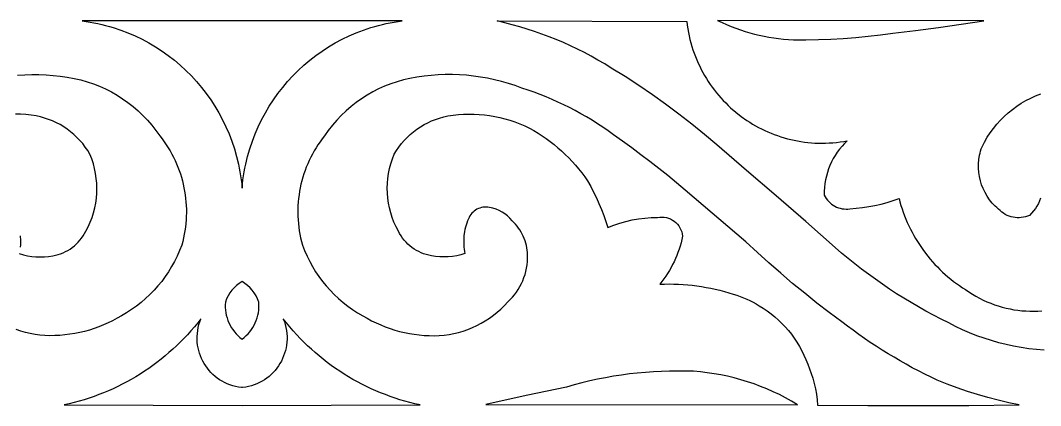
# Model space of a CAD drawing. Extents: x -204 to 222, y -183 to 183.
# Drawn here: x -99.9 to -10.6, y 149.2 to 183 of the extents above; entities that cross this region are included whole.
import ezdxf

# ---------------------------------------------------------------- set-up
doc = ezdxf.new("R2010")
doc.units = 0
doc.header["$MEASUREMENT"] = 0
doc.layers.add('LAYER_1', color=18, linetype='CONTINUOUS')

msp = doc.modelspace()

# ---------------------------------------------------------------- linework, layer by layer
at = {"layer": 'LAYER_1'}
for points in [[(-80.535, 168.31), (-80.5, 168.666), (-80.458, 169.02), (-80.408, 169.371), (-80.35, 169.719), (-80.286, 170.065), (-80.214, 170.409), (-80.049, 171.088), (-79.856, 171.755), (-79.637, 172.41), (-79.391, 173.052), (-79.119, 173.68), (-78.822, 174.294), (-78.5, 174.894), (-78.155, 175.478), (-77.786, 176.045), (-77.394, 176.596), (-76.981, 177.129), (-76.547, 177.644), (-76.091, 178.14), (-75.616, 178.616), (-75.122, 179.072), (-74.608, 179.507), (-74.077, 179.92), (-73.528, 180.311), (-72.962, 180.68), (-72.38, 181.024), (-71.783, 181.344), (-71.17, 181.639), (-70.544, 181.909), (-69.904, 182.152), (-69.251, 182.369), (-68.92, 182.466), (-68.586, 182.557), (-68.248, 182.641), (-67.909, 182.717), (-67.566, 182.787), (-67.22, 182.848), (-66.873, 182.903), (-66.522, 182.95), (-80.535, 182.95), (-94.548, 182.95), (-94.198, 182.903), (-93.85, 182.848), (-93.505, 182.787), (-93.162, 182.717), (-92.822, 182.641), (-92.485, 182.557), (-92.151, 182.466), (-91.82, 182.369), (-91.167, 182.152), (-90.527, 181.909), (-89.9, 181.639), (-89.288, 181.344), (-88.69, 181.024), (-88.108, 180.68), (-87.543, 180.311), (-86.994, 179.92), (-86.462, 179.507), (-85.949, 179.072), (-85.454, 178.616), (-84.979, 178.14), (-84.524, 177.644), (-84.089, 177.129), (-83.676, 176.596), (-83.285, 176.045), (-82.916, 175.478), (-82.571, 174.894), (-82.249, 174.294), (-81.952, 173.68), (-81.68, 173.052), (-81.434, 172.41), (-81.214, 171.755), (-81.022, 171.088), (-80.857, 170.409), (-80.785, 170.065), (-80.72, 169.719), (-80.663, 169.371), (-80.613, 169.02), (-80.57, 168.666)], [(-15.588, 182.974), (-38.898, 183.001), (-38.507, 182.814), (-38.113, 182.637), (-37.714, 182.47), (-37.312, 182.315), (-36.905, 182.17), (-36.496, 182.035), (-36.083, 181.912), (-35.668, 181.799), (-35.249, 181.698), (-34.829, 181.607), (-34.405, 181.528), (-33.98, 181.459), (-33.553, 181.402), (-33.124, 181.356), (-32.694, 181.321), (-32.262, 181.298), (-31.169, 181.294), (-30.076, 181.313), (-28.985, 181.353), (-27.894, 181.415), (-26.805, 181.5), (-25.717, 181.605), (-24.632, 181.733), (-23.549, 181.883), (-21.555, 182.125), (-19.563, 182.388), (-17.574, 182.671)], [(-73.325, 172.88), (-73.522, 172.627), (-73.71, 172.368), (-73.891, 172.104), (-74.062, 171.836), (-74.226, 171.564), (-74.38, 171.287), (-74.526, 171.007), (-74.664, 170.723), (-74.792, 170.435), (-74.912, 170.144), (-75.024, 169.849), (-75.126, 169.552), (-75.219, 169.252), (-75.304, 168.95), (-75.379, 168.645), (-75.446, 168.338), (-75.504, 168.03), (-75.552, 167.719), (-75.591, 167.408), (-75.622, 167.095), (-75.642, 166.781), (-75.654, 166.466), (-75.657, 166.151), (-75.65, 165.835), (-75.633, 165.519), (-75.608, 165.203), (-75.573, 164.887), (-75.528, 164.572), (-75.474, 164.257), (-75.41, 163.943), (-75.336, 163.631), (-75.253, 163.319), (-75.062, 162.829), (-74.85, 162.349), (-74.617, 161.881), (-74.365, 161.425), (-74.093, 160.982), (-73.802, 160.552), (-73.493, 160.137), (-73.166, 159.735), (-72.822, 159.349), (-72.461, 158.979), (-72.083, 158.624), (-71.69, 158.287), (-71.282, 157.967), (-70.858, 157.666), (-70.42, 157.383), (-69.969, 157.119), (-69.587, 156.896), (-69.198, 156.687), (-68.802, 156.494), (-68.401, 156.315), (-67.994, 156.152), (-67.581, 156.004), (-67.164, 155.871), (-66.743, 155.753), (-66.317, 155.651), (-65.888, 155.565), (-65.456, 155.494), (-65.022, 155.44), (-64.585, 155.401), (-64.146, 155.378), (-63.706, 155.372), (-63.265, 155.382), (-62.835, 155.421), (-62.41, 155.482), (-61.989, 155.563), (-61.574, 155.664), (-61.166, 155.785), (-60.764, 155.926), (-60.37, 156.086), (-59.984, 156.264), (-59.607, 156.461), (-59.239, 156.676), (-58.882, 156.909), (-58.535, 157.16), (-58.2, 157.427), (-57.878, 157.712), (-57.568, 158.013), (-57.272, 158.33), (-57.062, 158.532), (-56.865, 158.744), (-56.681, 158.965), (-56.509, 159.195), (-56.35, 159.434), (-56.205, 159.681), (-56.073, 159.935), (-55.955, 160.195), (-55.851, 160.462), (-55.761, 160.734), (-55.686, 161.011), (-55.625, 161.292), (-55.58, 161.577), (-55.55, 161.865), (-55.535, 162.156), (-55.537, 162.448), (-55.548, 162.661), (-55.569, 162.873), (-55.601, 163.082), (-55.643, 163.288), (-55.695, 163.492), (-55.757, 163.693), (-55.828, 163.89), (-55.909, 164.083), (-55.999, 164.272), (-56.099, 164.456), (-56.207, 164.635), (-56.324, 164.809), (-56.45, 164.977), (-56.585, 165.139), (-56.728, 165.295), (-56.879, 165.444), (-57.078, 165.664), (-57.294, 165.865), (-57.526, 166.046), (-57.772, 166.206), (-58.031, 166.343), (-58.3, 166.457), (-58.58, 166.548), (-58.868, 166.614), (-59.014, 166.637), (-59.159, 166.646), (-59.302, 166.643), (-59.443, 166.628), (-59.582, 166.6), (-59.717, 166.561), (-59.848, 166.51), (-59.974, 166.448), (-60.094, 166.376), (-60.208, 166.294), (-60.315, 166.202), (-60.414, 166.1), (-60.505, 165.99), (-60.587, 165.87), (-60.658, 165.743), (-60.72, 165.607), (-60.794, 165.427), (-60.861, 165.244), (-60.92, 165.059), (-60.973, 164.872), (-61.018, 164.684), (-61.055, 164.494), (-61.108, 164.111), (-61.131, 163.724), (-61.132, 163.531), (-61.125, 163.337), (-61.11, 163.143), (-61.088, 162.95), (-61.058, 162.757), (-61.02, 162.565), (-61.379, 162.46), (-61.742, 162.378), (-62.109, 162.319), (-62.478, 162.284), (-62.849, 162.272), (-63.22, 162.284), (-63.59, 162.319), (-63.959, 162.378), (-64.191, 162.423), (-64.419, 162.482), (-64.642, 162.554), (-64.859, 162.639), (-65.07, 162.737), (-65.275, 162.846), (-65.473, 162.968), (-65.663, 163.101), (-65.845, 163.245), (-66.018, 163.399), (-66.182, 163.564), (-66.337, 163.739), (-66.482, 163.924), (-66.616, 164.117), (-66.739, 164.32), (-66.851, 164.531), (-67.055, 164.923), (-67.235, 165.325), (-67.391, 165.734), (-67.523, 166.149), (-67.631, 166.571), (-67.715, 166.997), (-67.774, 167.426), (-67.809, 167.858), (-67.82, 168.291), (-67.807, 168.725), (-67.769, 169.157), (-67.706, 169.588), (-67.619, 170.016), (-67.508, 170.439), (-67.371, 170.858), (-67.21, 171.27), (-67.014, 171.594), (-66.801, 171.905), (-66.573, 172.202), (-66.331, 172.485), (-66.074, 172.754), (-65.804, 173.008), (-65.521, 173.247), (-65.226, 173.469), (-64.92, 173.676), (-64.603, 173.865), (-64.276, 174.038), (-63.939, 174.193), (-63.594, 174.329), (-63.241, 174.447), (-62.88, 174.545), (-62.513, 174.624), (-62.056, 174.692), (-61.599, 174.741), (-61.141, 174.773), (-60.683, 174.786), (-60.225, 174.781), (-59.769, 174.759), (-59.314, 174.718), (-58.861, 174.66), (-58.41, 174.585), (-57.963, 174.492), (-57.519, 174.381), (-57.079, 174.253), (-56.644, 174.107), (-56.214, 173.945), (-55.79, 173.765), (-55.372, 173.568), (-54.994, 173.353), (-54.624, 173.127), (-54.261, 172.891), (-53.905, 172.645), (-53.557, 172.388), (-53.216, 172.121), (-52.883, 171.845), (-52.559, 171.559), (-52.243, 171.263), (-51.935, 170.958), (-51.636, 170.645), (-51.347, 170.322), (-51.066, 169.991), (-50.795, 169.651), (-50.533, 169.303), (-50.281, 168.946), (-50.012, 168.456), (-49.756, 167.96), (-49.514, 167.456), (-49.286, 166.946), (-49.071, 166.429), (-48.872, 165.907), (-48.686, 165.379), (-48.515, 164.845), (-47.995, 165.055), (-47.466, 165.237), (-46.929, 165.391), (-46.385, 165.516), (-45.835, 165.613), (-45.281, 165.68), (-44.724, 165.718), (-44.164, 165.727), (-43.963, 165.759), (-43.765, 165.768), (-43.57, 165.756), (-43.381, 165.723), (-43.197, 165.67), (-43.021, 165.599), (-42.854, 165.511), (-42.697, 165.405), (-42.552, 165.284), (-42.419, 165.149), (-42.3, 165), (-42.197, 164.838), (-42.11, 164.664), (-42.042, 164.479), (-41.992, 164.285), (-41.964, 164.082), (-42.027, 163.794), (-42.1, 163.508), (-42.18, 163.225), (-42.27, 162.945), (-42.367, 162.669), (-42.473, 162.396), (-42.587, 162.126), (-42.709, 161.86), (-42.84, 161.598), (-42.978, 161.34), (-43.124, 161.086), (-43.278, 160.837), (-43.439, 160.592), (-43.608, 160.353), (-43.785, 160.118), (-43.968, 159.889), (-43.559, 159.901), (-43.15, 159.905), (-42.741, 159.899), (-42.333, 159.885), (-41.925, 159.861), (-41.518, 159.829), (-41.112, 159.787), (-40.707, 159.737), (-40.303, 159.678), (-39.901, 159.61), (-39.499, 159.534), (-39.1, 159.448), (-38.702, 159.354), (-38.306, 159.251), (-37.912, 159.139), (-37.521, 159.019), (-37.222, 158.922), (-36.928, 158.816), (-36.638, 158.701), (-36.352, 158.578), (-36.071, 158.446), (-35.795, 158.305), (-35.523, 158.156), (-35.256, 157.998), (-34.895, 157.777), (-34.545, 157.541), (-34.207, 157.29), (-33.879, 157.024), (-33.564, 156.745), (-33.261, 156.452), (-32.97, 156.145), (-32.693, 155.827), (-32.43, 155.495), (-32.181, 155.152), (-31.946, 154.798), (-31.727, 154.433), (-31.523, 154.057), (-31.334, 153.671), (-31.162, 153.275), (-31.007, 152.87), (-30.842, 152.482), (-30.691, 152.07), (-30.556, 151.638), (-30.437, 151.189), (-30.335, 150.725), (-30.252, 150.25), (-30.188, 149.767), (-30.144, 149.278), (-25.732, 149.251), (-21.319, 149.248), (-16.906, 149.267), (-12.494, 149.309), (-13.41, 149.502), (-14.322, 149.718), (-15.228, 149.955), (-16.127, 150.213), (-17.021, 150.494), (-17.908, 150.796), (-18.787, 151.119), (-19.659, 151.464), (-20.212, 151.73), (-20.762, 152.003), (-21.307, 152.284), (-21.849, 152.572), (-22.387, 152.867), (-22.92, 153.17), (-23.45, 153.479), (-23.975, 153.796), (-24.496, 154.12), (-25.013, 154.451), (-25.525, 154.788), (-26.033, 155.133), (-26.537, 155.485), (-27.036, 155.844), (-27.53, 156.209), (-28.019, 156.581), (-29.116, 157.4), (-30.2, 158.235), (-31.271, 159.087), (-32.328, 159.957), (-33.372, 160.843), (-34.402, 161.745), (-35.418, 162.664), (-36.419, 163.6), (-41.736, 168.137), (-42.499, 168.772), (-43.269, 169.398), (-44.045, 170.016), (-44.827, 170.626), (-45.616, 171.227), (-46.41, 171.82), (-47.211, 172.405), (-48.018, 172.982), (-48.478, 173.313), (-48.944, 173.635), (-49.416, 173.947), (-49.894, 174.249), (-50.378, 174.541), (-50.868, 174.823), (-51.363, 175.095), (-51.863, 175.356), (-52.368, 175.608), (-52.879, 175.849), (-53.394, 176.079), (-53.914, 176.299), (-54.438, 176.508), (-54.967, 176.707), (-55.5, 176.895), (-56.036, 177.072), (-56.626, 177.288), (-57.22, 177.481), (-57.821, 177.654), (-58.425, 177.805), (-59.034, 177.934), (-59.647, 178.041), (-60.262, 178.127), (-60.88, 178.191), (-61.5, 178.233), (-62.121, 178.254), (-62.742, 178.252), (-63.364, 178.229), (-63.985, 178.183), (-64.606, 178.116), (-65.224, 178.026), (-65.841, 177.915), (-66.408, 177.784), (-66.967, 177.627), (-67.515, 177.442), (-68.052, 177.232), (-68.577, 176.996), (-69.089, 176.735), (-69.588, 176.45), (-70.072, 176.141), (-70.541, 175.809), (-70.994, 175.454), (-71.43, 175.077), (-71.848, 174.678), (-72.247, 174.259), (-72.627, 173.819), (-72.986, 173.359)], [(-80.535, 155.077), (-80.349, 155.223), (-80.174, 155.379), (-80.011, 155.545), (-79.859, 155.721), (-79.72, 155.905), (-79.593, 156.098), (-79.478, 156.298), (-79.377, 156.505), (-79.289, 156.718), (-79.215, 156.936), (-79.154, 157.16), (-79.108, 157.387), (-79.076, 157.618), (-79.059, 157.851), (-79.057, 158.087), (-79.07, 158.324), (-79.18, 158.601), (-79.312, 158.865), (-79.467, 159.115), (-79.643, 159.35), (-79.839, 159.568), (-80.053, 159.768), (-80.286, 159.949), (-80.535, 160.109), (-80.785, 159.949), (-81.017, 159.768), (-81.232, 159.568), (-81.428, 159.35), (-81.604, 159.115), (-81.758, 158.865), (-81.891, 158.601), (-82, 158.324), (-82.014, 158.087), (-82.012, 157.851), (-81.995, 157.618), (-81.963, 157.387), (-81.917, 157.16), (-81.856, 156.936), (-81.782, 156.718), (-81.694, 156.505), (-81.592, 156.298), (-81.478, 156.098), (-81.351, 155.905), (-81.211, 155.721), (-81.06, 155.545), (-80.896, 155.379), (-80.721, 155.223)], [(-80.535, 149.27), (-64.956, 149.315), (-65.4, 149.413), (-65.84, 149.522), (-66.278, 149.64), (-66.712, 149.768), (-67.142, 149.905), (-67.569, 150.051), (-67.992, 150.207), (-68.411, 150.371), (-68.826, 150.545), (-69.237, 150.728), (-69.643, 150.92), (-70.045, 151.121), (-70.443, 151.33), (-70.835, 151.548), (-71.223, 151.775), (-71.606, 152.01), (-71.983, 152.254), (-72.356, 152.506), (-72.722, 152.766), (-73.083, 153.034), (-73.439, 153.31), (-73.789, 153.595), (-74.132, 153.887), (-74.47, 154.187), (-74.801, 154.494), (-75.126, 154.809), (-75.444, 155.132), (-75.755, 155.462), (-76.06, 155.8), (-76.358, 156.145), (-76.648, 156.497), (-76.932, 156.856), (-76.836, 156.6), (-76.757, 156.343), (-76.694, 156.086), (-76.647, 155.828), (-76.616, 155.571), (-76.601, 155.315), (-76.6, 155.06), (-76.615, 154.808), (-76.643, 154.558), (-76.686, 154.312), (-76.743, 154.069), (-76.812, 153.831), (-76.895, 153.598), (-76.991, 153.37), (-77.099, 153.148), (-77.218, 152.933), (-77.35, 152.724), (-77.493, 152.524), (-77.646, 152.332), (-77.811, 152.148), (-77.985, 151.974), (-78.17, 151.81), (-78.364, 151.656), (-78.567, 151.513), (-78.78, 151.382), (-79.001, 151.263), (-79.23, 151.157), (-79.467, 151.064), (-79.711, 150.984), (-79.963, 150.919), (-80.221, 150.869), (-80.486, 150.835), (-80.535, 150.839), (-80.584, 150.835), (-80.849, 150.869), (-81.108, 150.919), (-81.359, 150.984), (-81.604, 151.064), (-81.841, 151.157), (-82.07, 151.263), (-82.291, 151.382), (-82.503, 151.513), (-82.706, 151.656), (-82.901, 151.81), (-83.085, 151.974), (-83.26, 152.148), (-83.424, 152.332), (-83.578, 152.524), (-83.721, 152.724), (-83.852, 152.933), (-83.972, 153.148), (-84.08, 153.37), (-84.175, 153.598), (-84.258, 153.831), (-84.328, 154.069), (-84.384, 154.312), (-84.427, 154.558), (-84.456, 154.808), (-84.47, 155.06), (-84.47, 155.315), (-84.454, 155.571), (-84.423, 155.828), (-84.377, 156.086), (-84.314, 156.343), (-84.235, 156.6), (-84.139, 156.856), (-84.422, 156.497), (-84.713, 156.145), (-85.01, 155.8), (-85.315, 155.462), (-85.627, 155.132), (-85.945, 154.809), (-86.27, 154.494), (-86.601, 154.187), (-86.938, 153.887), (-87.282, 153.595), (-87.632, 153.31), (-87.987, 153.034), (-88.348, 152.766), (-88.715, 152.506), (-89.087, 152.254), (-89.465, 152.01), (-89.847, 151.775), (-90.235, 151.548), (-90.628, 151.33), (-91.025, 151.121), (-91.427, 150.92), (-91.834, 150.728), (-92.245, 150.545), (-92.66, 150.371), (-93.079, 150.207), (-93.502, 150.051), (-93.929, 149.905), (-94.359, 149.768), (-94.793, 149.64), (-95.23, 149.522), (-95.671, 149.413), (-96.115, 149.315)], [(-52.136, 150.878), (-55.663, 150.12), (-59.186, 149.343), (-31.895, 149.328), (-32.417, 149.637), (-32.948, 149.93), (-33.486, 150.207), (-34.031, 150.467), (-34.584, 150.71), (-35.143, 150.936), (-35.708, 151.146), (-36.278, 151.339), (-36.854, 151.514), (-37.435, 151.672), (-38.021, 151.813), (-38.611, 151.937), (-39.205, 152.043), (-39.802, 152.131), (-40.402, 152.201), (-41.005, 152.253), (-41.71, 152.274), (-42.415, 152.28), (-43.119, 152.272), (-43.822, 152.249), (-44.525, 152.213), (-45.226, 152.162), (-45.927, 152.097), (-46.625, 152.018), (-47.322, 151.924), (-48.017, 151.817), (-48.71, 151.696), (-49.401, 151.56), (-50.089, 151.411), (-50.775, 151.247), (-51.457, 151.07)]]:
    msp.add_lwpolyline(points, close=True, dxfattribs=at)
for points in [[(-10.311, 154.106), (-10.982, 154.161), (-11.65, 154.237), (-12.314, 154.336), (-12.975, 154.456), (-13.631, 154.597), (-14.283, 154.76), (-14.929, 154.944), (-15.569, 155.149), (-16.203, 155.375), (-16.83, 155.622), (-17.449, 155.89), (-18.061, 156.179), (-18.664, 156.488), (-19.333, 156.822), (-19.997, 157.168), (-20.655, 157.524), (-21.306, 157.891), (-21.952, 158.269), (-22.591, 158.657), (-23.223, 159.056), (-23.849, 159.465), (-24.468, 159.884), (-25.081, 160.314), (-25.686, 160.754), (-26.284, 161.204), (-26.875, 161.664), (-27.459, 162.134), (-28.035, 162.614), (-28.604, 163.104), (-31.175, 165.37), (-33.759, 167.622), (-36.355, 169.861), (-38.962, 172.085), (-40.056, 173.011), (-41.168, 173.915), (-42.298, 174.794), (-43.446, 175.65), (-44.611, 176.481), (-45.793, 177.288), (-46.991, 178.071), (-48.206, 178.828), (-48.786, 179.184), (-49.373, 179.527), (-49.966, 179.857), (-50.566, 180.175), (-51.173, 180.48), (-51.785, 180.771), (-52.403, 181.05), (-53.026, 181.315), (-53.655, 181.567), (-54.289, 181.805), (-54.929, 182.03), (-55.572, 182.242), (-56.221, 182.439), (-56.873, 182.623), (-57.53, 182.794), (-58.191, 182.95), (-41.606, 182.918), (-41.565, 182.594), (-41.515, 182.272), (-41.458, 181.954), (-41.393, 181.64), (-41.319, 181.328), (-41.238, 181.021), (-41.15, 180.717), (-41.054, 180.417), (-40.95, 180.121), (-40.84, 179.828), (-40.722, 179.54), (-40.597, 179.256), (-40.466, 178.976), (-40.328, 178.701), (-40.183, 178.43), (-40.031, 178.163), (-39.874, 177.901), (-39.71, 177.644), (-39.54, 177.392), (-39.364, 177.144), (-39.182, 176.901), (-38.994, 176.664), (-38.801, 176.431), (-38.602, 176.204), (-38.398, 175.982), (-38.188, 175.766), (-37.974, 175.555), (-37.754, 175.35), (-37.3, 174.956), (-36.828, 174.586), (-36.338, 174.24), (-36.086, 174.077), (-35.831, 173.92), (-35.572, 173.769), (-35.309, 173.625), (-35.042, 173.487), (-34.772, 173.356), (-34.498, 173.232), (-34.221, 173.114), (-33.941, 173.004), (-33.657, 172.901), (-33.371, 172.805), (-33.082, 172.716), (-32.791, 172.634), (-32.496, 172.56), (-32.2, 172.493), (-31.901, 172.434), (-31.599, 172.383), (-31.296, 172.339), (-30.991, 172.304), (-30.684, 172.276), (-30.375, 172.257), (-30.064, 172.245), (-29.753, 172.242), (-29.439, 172.247), (-29.125, 172.261), (-28.809, 172.283), (-28.493, 172.313), (-28.176, 172.353), (-27.857, 172.401), (-27.539, 172.458), (-27.779, 172.223), (-28.005, 171.976), (-28.217, 171.719), (-28.415, 171.452), (-28.598, 171.175), (-28.766, 170.89), (-28.919, 170.596), (-29.057, 170.295), (-29.179, 169.987), (-29.284, 169.673), (-29.374, 169.354), (-29.446, 169.029), (-29.502, 168.7), (-29.541, 168.367), (-29.562, 168.032), (-29.566, 167.694), (-29.483, 167.537), (-29.389, 167.39), (-29.285, 167.252), (-29.171, 167.124), (-29.048, 167.006), (-28.916, 166.899), (-28.777, 166.803), (-28.632, 166.718), (-28.48, 166.645), (-28.323, 166.584), (-28.161, 166.535), (-27.995, 166.5), (-27.826, 166.477), (-27.654, 166.469), (-27.481, 166.474), (-27.307, 166.494), (-26.757, 166.536), (-26.21, 166.599), (-25.666, 166.683), (-25.126, 166.787), (-24.59, 166.912), (-24.059, 167.057), (-23.533, 167.222), (-23.013, 167.408), (-22.931, 167.097), (-22.841, 166.79), (-22.745, 166.485), (-22.641, 166.183), (-22.53, 165.884), (-22.412, 165.588), (-22.288, 165.296), (-22.157, 165.007), (-22.019, 164.722), (-21.874, 164.441), (-21.723, 164.163), (-21.566, 163.89), (-21.232, 163.355), (-20.874, 162.836), (-20.491, 162.336), (-20.291, 162.093), (-20.086, 161.855), (-19.874, 161.621), (-19.657, 161.393), (-19.434, 161.17), (-19.206, 160.952), (-18.973, 160.739), (-18.734, 160.532), (-18.49, 160.33), (-18.241, 160.134), (-17.987, 159.944), (-17.728, 159.76), (-17.464, 159.582), (-17.195, 159.41), (-16.894, 159.203), (-16.588, 159.008), (-16.277, 158.826), (-15.96, 158.655), (-15.639, 158.495), (-15.314, 158.348), (-14.985, 158.213), (-14.652, 158.09), (-14.317, 157.979), (-13.978, 157.88), (-13.636, 157.792), (-13.292, 157.717), (-12.947, 157.654), (-12.599, 157.603), (-12.25, 157.565), (-11.9, 157.538), (-11.55, 157.524), (-11.199, 157.521), (-10.848, 157.531), (-10.497, 157.553)], [(-100.189, 178.191), (-99.569, 178.233), (-98.948, 178.254), (-98.326, 178.252), (-97.705, 178.229), (-97.083, 178.183), (-96.463, 178.116), (-95.844, 178.026), (-95.228, 177.915), (-94.66, 177.784), (-94.102, 177.627), (-93.554, 177.442), (-93.017, 177.232), (-92.492, 176.996), (-91.98, 176.735), (-91.481, 176.45), (-90.997, 176.141), (-90.528, 175.809), (-90.075, 175.454), (-89.639, 175.077), (-89.221, 174.678), (-88.822, 174.259), (-88.442, 173.819), (-88.082, 173.359), (-87.744, 172.88), (-87.547, 172.627), (-87.358, 172.368), (-87.178, 172.104), (-87.006, 171.836), (-86.843, 171.564), (-86.688, 171.287), (-86.542, 171.007), (-86.405, 170.723), (-86.276, 170.435), (-86.156, 170.144), (-86.045, 169.849), (-85.943, 169.552), (-85.849, 169.252), (-85.765, 168.95), (-85.689, 168.645), (-85.623, 168.338), (-85.565, 168.03), (-85.517, 167.719), (-85.477, 167.408), (-85.447, 167.095), (-85.426, 166.781), (-85.414, 166.466), (-85.412, 166.151), (-85.419, 165.835), (-85.435, 165.519), (-85.461, 165.203), (-85.496, 164.887), (-85.541, 164.572), (-85.595, 164.257), (-85.659, 163.943), (-85.732, 163.631), (-85.815, 163.319), (-86.007, 162.829), (-86.219, 162.349), (-86.451, 161.881), (-86.704, 161.425), (-86.976, 160.982), (-87.266, 160.552), (-87.576, 160.137), (-87.902, 159.735), (-88.247, 159.349), (-88.608, 158.979), (-88.985, 158.624), (-89.378, 158.287), (-89.787, 157.967), (-90.21, 157.666), (-90.648, 157.383), (-91.1, 157.119), (-91.482, 156.896), (-91.871, 156.687), (-92.266, 156.494), (-92.668, 156.315), (-93.075, 156.152), (-93.487, 156.004), (-93.904, 155.871), (-94.326, 155.753), (-94.751, 155.651), (-95.18, 155.565), (-95.612, 155.494), (-96.047, 155.44), (-96.484, 155.401), (-96.923, 155.378), (-97.363, 155.372), (-97.804, 155.382), (-98.233, 155.421), (-98.659, 155.482), (-99.079, 155.563), (-99.494, 155.664), (-99.903, 155.785), (-100.305, 155.926)], [(-10.611, 167.427), (-10.703, 167.188), (-10.812, 166.955), (-10.936, 166.73), (-11.076, 166.513), (-11.231, 166.305), (-11.401, 166.106), (-11.586, 165.919), (-11.761, 165.846), (-11.94, 165.789), (-12.121, 165.746), (-12.303, 165.718), (-12.486, 165.705), (-12.668, 165.706), (-12.85, 165.721), (-13.029, 165.75), (-13.206, 165.793), (-13.379, 165.85), (-13.548, 165.92), (-13.712, 166.003), (-13.869, 166.1), (-14.02, 166.21), (-14.163, 166.332), (-14.297, 166.467), (-14.443, 166.593), (-14.583, 166.724), (-14.845, 166.999), (-15.083, 167.292), (-15.295, 167.6), (-15.482, 167.922), (-15.644, 168.257), (-15.779, 168.602), (-15.888, 168.956), (-15.969, 169.317), (-16.023, 169.685), (-16.049, 170.056), (-16.046, 170.43), (-16.015, 170.804), (-15.954, 171.178), (-15.913, 171.363), (-15.864, 171.549), (-15.808, 171.733), (-15.744, 171.915), (-15.524, 172.344), (-15.284, 172.758), (-15.024, 173.157), (-14.745, 173.541), (-14.447, 173.909), (-14.131, 174.259), (-13.798, 174.592), (-13.448, 174.907), (-13.083, 175.204), (-12.703, 175.48), (-12.309, 175.737), (-11.901, 175.974), (-11.48, 176.188), (-11.048, 176.381), (-10.604, 176.552)], [(-100.048, 162.565), (-99.69, 162.46), (-99.327, 162.378), (-98.96, 162.319), (-98.591, 162.284), (-98.22, 162.272), (-97.849, 162.284), (-97.478, 162.319), (-97.11, 162.378), (-96.877, 162.423), (-96.649, 162.482), (-96.427, 162.554), (-96.209, 162.639), (-95.998, 162.737), (-95.794, 162.846), (-95.596, 162.968), (-95.406, 163.101), (-95.224, 163.245), (-95.051, 163.399), (-94.886, 163.564), (-94.731, 163.739), (-94.587, 163.924), (-94.452, 164.117), (-94.329, 164.32), (-94.217, 164.531), (-94.013, 164.923), (-93.833, 165.325), (-93.677, 165.734), (-93.545, 166.149), (-93.438, 166.571), (-93.354, 166.997), (-93.294, 167.426), (-93.259, 167.858), (-93.248, 168.291), (-93.262, 168.725), (-93.3, 169.157), (-93.362, 169.588), (-93.449, 170.016), (-93.561, 170.439), (-93.697, 170.858), (-93.858, 171.27), (-94.055, 171.594), (-94.267, 171.905), (-94.495, 172.202), (-94.738, 172.485), (-94.995, 172.754), (-95.265, 173.008), (-95.548, 173.247), (-95.843, 173.469), (-96.149, 173.676), (-96.466, 173.865), (-96.793, 174.038), (-97.129, 174.193), (-97.475, 174.329), (-97.828, 174.447), (-98.188, 174.545), (-98.556, 174.624), (-99.012, 174.692), (-99.47, 174.741), (-99.928, 174.773), (-100.386, 174.786)], [(-99.96, 164.111), (-99.937, 163.724), (-99.937, 163.531), (-99.944, 163.337), (-99.959, 163.143)]]:
    msp.add_lwpolyline(points, dxfattribs=at)

doc.saveas('drawing.dxf')
